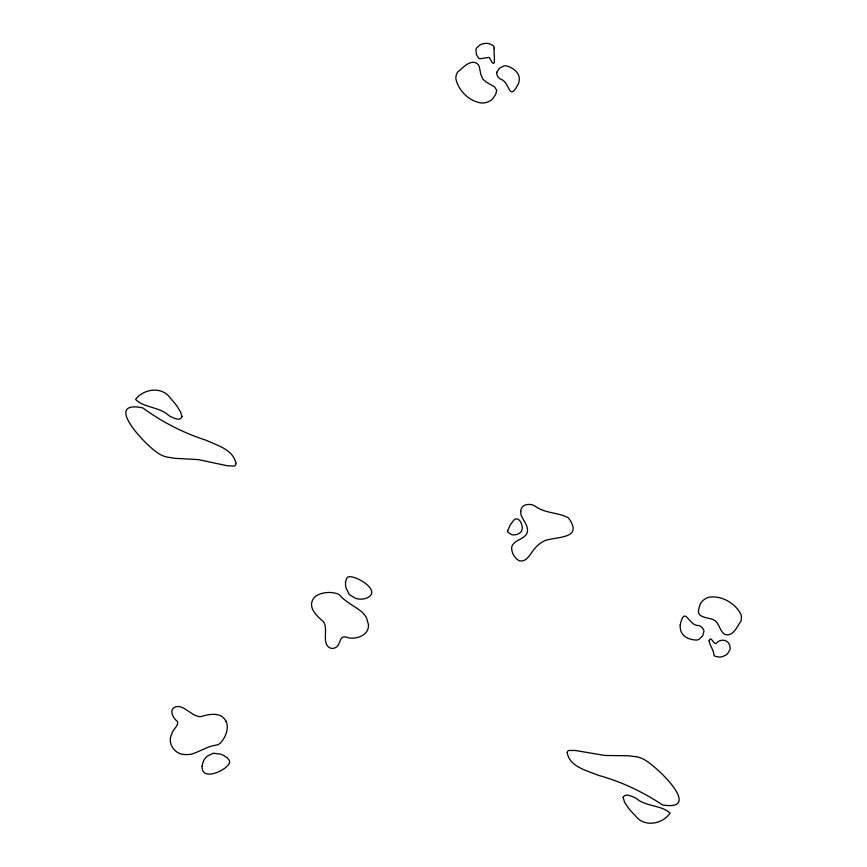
<?xml version="1.0" encoding="UTF-8"?>
<svg xmlns="http://www.w3.org/2000/svg" width="867" height="867" viewBox="0 0 867 867"><rect width="100%" height="100%" fill="white"/><g stroke="black" fill="none" stroke-linecap="round" stroke-linejoin="round"><path stroke-width="1.3" d="M496.834 72.221L499.381 68.255L504.095 65.892A7.218 6.719 28 0 1 506.718 65.946C512.863 67.734 520.081 72.644 519.203 79.905A18.315 17.058 28 0 1 518.574 83.416C508.474 103.401 510.338 81.791 500.703 79.233A7.283 6.784 28 0 1 499.013 77.987A7.933 7.391 28 0 1 497.615 76.22L496.834 74.226A5.386 5.018 28 0 1 496.834 72.221M225.897 721.095C221.161 711.623 208.893 714.094 200.743 716.651C190.957 717.063 181.669 700.872 172.826 708.588A7.716 7.185 28 0 0 171.883 712.121C172.078 715.969 174.635 719.231 177.518 721.561C178.819 726.08 172.262 729.656 171.688 734.306C166.898 743.29 174.82 754.312 184.454 754.496A27.245 25.36 28 0 0 191.206 754.203C200.125 751.656 207.831 745.902 217.335 744.948A12.539 11.672 28 0 0 220.543 742.878C224.846 738.207 227.783 731.694 227.219 725.245A13.471 12.55 28 0 0 225.897 721.095M567.191 752.513C569.391 766.937 587.197 770.6 598.403 775.326C621.422 781.698 642.826 791.799 662.551 804.955C704.773 811.685 654.574 763.794 642.588 758.766A28.275 26.335 28 0 0 636.66 756.75L627.99 755.775L604.884 755.46L575.482 750.508L568.915 750.464A2.699 2.514 28 0 0 567.191 752.513M507.726 530.626L507.726 531.092A2.948 2.742 28 0 0 508.127 532.338L511.432 534.527A8.952 8.334 28 0 0 513.546 534.896A8.421 7.836 28 0 0 514.434 534.896L516.494 534.56A11.13 10.361 28 0 0 518.39 533.834A7.294 6.784 28 0 0 519.723 532.934C526.486 529.336 518.238 511.812 512.516 521.956A37.335 34.756 28 0 0 510.457 524.568L507.726 530.626M202.152 766.439C201.339 782.424 228.346 769.668 229.657 762.18A5.007 4.671 28 0 0 229.246 760.326L227.176 757.747L223.48 755.374A24.991 23.268 28 0 0 220.771 754.214L213.315 753.206L207.029 756.295A16.82 15.66 28 0 0 202.26 765.388L202.152 766.439M520.774 511.367L520.764 512.57A13.07 12.171 28 0 0 521.295 515.627C523.646 521.295 529.574 526.995 526.811 533.649C523.43 539.729 514.033 539.827 511.747 546.752C511.086 552.171 514.326 557.947 518.986 560.646C527.06 563.095 530.81 552.507 535.177 548.02A31.732 29.543 28 0 1 539.881 543.642A34.181 31.819 28 0 1 545.267 540.455C558.207 536.359 583.632 538.808 568.481 517.913C557.914 512.039 545.007 513.773 534.636 505.819C529.52 502.979 520.796 504.193 520.774 511.367M680.194 625.085L680.172 626.137A18.315 17.058 28 0 0 680.595 629.735C681.809 636.942 689.948 639.933 696.418 640.052A7.218 6.719 28 0 0 698.921 639.402L702.693 635.836L703.95 631.274A5.386 5.018 28 0 0 703.365 629.323L702.042 627.578A7.933 7.391 28 0 0 700.222 626.223A7.283 6.784 28 0 0 698.271 625.454C688.636 626.147 684.789 604.223 680.194 625.085M496.693 90.374L495.805 94.145L492.824 98.643A15.14 14.1 28 0 1 488.284 101.775L486.235 102.479A16.267 15.151 28 0 1 481.846 103.01C469.513 101.764 458.058 90.396 455.825 78.442A14.295 13.308 28 0 1 456.183 75.472L456.757 73.76A10.079 9.385 28 0 1 458.079 71.614C463.065 67.908 469.318 59.845 476.276 63.053A7.695 7.164 28 0 1 477.966 64.44L478.421 64.982A6.004 5.592 28 0 1 479.256 66.434L480.773 74.237L482.854 79.092L486.094 81.986L494.667 86.96L496.693 90.374M494.157 48.086C493.356 52.519 497.181 73.088 489.552 57.796A2.005 1.875 28 0 0 488.587 57.428L479.863 58.804A3.392 3.165 28 0 1 478.768 58.208L476.482 54.719L475.907 50.069A6.958 6.47 28 0 1 476.698 47.913L479.95 44.943A13.341 12.42 28 0 1 482.8 43.783L486.008 43.35A13.872 12.918 28 0 1 489.205 43.708L493.323 45.723A3.295 3.067 28 0 1 493.952 46.807L494.157 48.086M235.911 463.011L235.857 464.127A2.699 2.514 28 0 1 234.036 466.099L227.468 465.774L198.24 459.608L175.101 458.329L166.475 456.985A28.286 26.335 28 0 1 160.623 454.72C148.799 449.193 100.767 399.34 142.73 407.858C161.901 421.817 182.894 432.774 205.631 440.078C216.652 445.215 232.865 449.258 235.911 463.011M345.51 581.974L345.565 585.138A24.991 23.268 28 0 0 346.02 587.913L349.282 594.567L355.557 598.371A16.82 15.66 28 0 0 366.383 598.197C383.301 591.392 355.611 574.648 348.231 576.913A5.007 4.671 28 0 0 346.8 578.094L345.51 581.974M698.574 609.577C696.873 617.954 707.938 617.369 712.912 619.493C719.231 621.899 719.177 630.092 724.01 633.853A7.695 7.164 28 0 0 726.004 634.752C733.504 636.042 737.113 626.44 740.721 621.531A10.079 9.385 28 0 0 741.35 619.092L741.393 617.25A14.295 13.308 28 0 0 740.873 614.259C735.444 603.334 721.485 595.206 709.206 597.19A16.267 15.151 28 0 0 705.218 598.88L703.484 600.116A15.14 14.1 28 0 0 700.092 604.386L698.574 609.577M623.102 797.207L624.608 802.365L628.922 808.673A64.765 60.3 28 0 0 635.067 815.327C643.737 827.822 662.626 824.257 670.05 813.148C661.684 804.977 645.341 806.733 636.042 798.193C632.542 796.784 625.671 792.611 623.102 797.207M709.087 640.832C709.878 645.85 713.758 650.044 714.007 655.344A3.295 3.067 28 0 0 714.917 656.232L719.393 657.11A13.872 12.918 28 0 0 722.514 656.601L725.408 655.333A13.341 12.42 28 0 0 727.771 653.425L729.981 649.665A6.958 6.47 28 0 0 730.101 647.346C729.331 639.543 720.802 637.863 716.012 643.542A2.005 1.875 28 0 1 714.993 643.433C712.761 642.382 710.572 635.609 709.087 640.832M368.518 624.793C368.854 635.273 357.302 639.293 348.577 637.895C338.195 633.376 341.901 644.484 335.431 647.649A7.716 7.185 28 0 1 331.725 648.473C320.248 645.514 329.026 629.355 323.413 621.639C317.159 616.35 307.417 607.594 313.388 598.739A13.471 12.539 28 0 1 316.379 595.748C322.426 592.139 330.229 591.673 336.905 593.581A12.474 11.618 28 0 1 339.604 594.979C345.933 602.565 355.199 606.185 362.493 612.46A27.245 25.36 28 0 1 366.513 617.933L368.518 624.793M181.962 416.572C180.271 422.153 172.251 417.32 168.978 415.716C160.037 406.796 143.619 407.88 135.588 399.384C143.532 388.654 162.562 385.848 170.734 398.679A64.754 60.289 28 0 1 176.586 405.572L180.618 412.042L181.962 416.572"/></g></svg>
